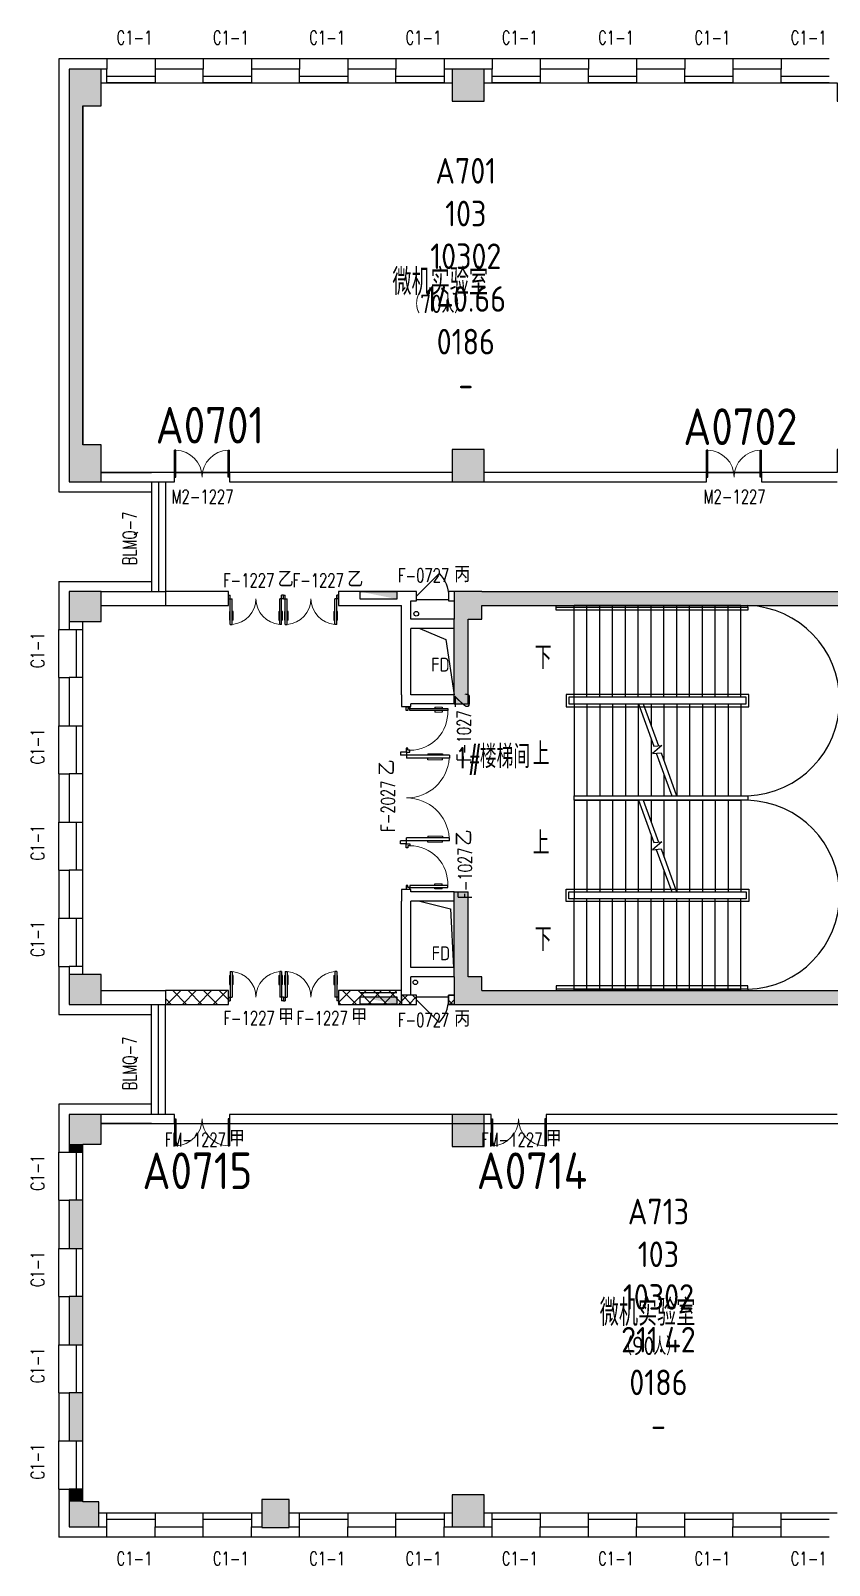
# Model space of a CAD drawing. Extents: x 992195 to 1067992, y 313528 to 416301.
# Drawn here: x 992220 to 1009631, y 382828 to 416301 of the extents above; entities that cross this region are included whole.
import ezdxf
from ezdxf.enums import TextEntityAlignment as Align

# ---------------------------------------------------------------- set-up
doc = ezdxf.new("R2010")
doc.units = 0
doc.header["$LTSCALE"] = 1000
doc.header["$MEASUREMENT"] = 0
for name, color, linetype in [('body', 30, 'Continuous'), ('name', 1, 'Continuous'), ('RM$', 5, 'Continuous'), ('RM$TXT', 5, 'Continuous'), ('消防', 222, 'Continuous')]:
    doc.layers.add(name, color=color, linetype=linetype)
doc.layers.get('0').freeze()
doc.styles.add('-宋体', font='GBENOR.shx', dxfattribs={"bigfont": 'GBCBIG.shx'})
doc.styles.add('_TCH_DIM', font='SIMPLEX', dxfattribs={"bigfont": 'GBCBIG'})
doc.styles.add('_TCH_WINDOW', font='txt.shx', dxfattribs={"height": 3.5, "bigfont": 'hztxt.shx'})
doc.styles.get("Standard").update_dxf_attribs({"font": 'gbenor.shx', "bigfont": 'gbcbig.shx'})

# ---------------------------------------------------------------- blocks, each defined once
blk = doc.blocks.new('cde')
at = {"layer": '消防'}
blk.add_hatch(color=256, dxfattribs=at).paths.add_polyline_path([(-873427, -271674), (-874227, -271674), (-873427, -271834)])
blk.add_lwpolyline([(-874227, -271674), (-873427, -271674), (-873427, -271834), (-874227, -271834)], close=True, dxfattribs=at)
blk = doc.blocks.new('$WINLIB2D$00000004')
for p, q in [((-0.5, 0.5), (0.5, 0.5)), ((-0.5, 0.241), (0.5, 0.241)), ((-0.5, -0.5), (0.5, -0.5))]:
    blk.add_line(p, q)
blk = doc.blocks.new('$DorLib2D$00000002')
for p, q in [((-0.5, 0), (-0.5, 0.4875)), ((-0.475, 0.4875), (-0.5, 0.4875)), ((-0.475, 0), (-0.475, 0.4875)), ((0.475, 0), (0.475, 0.4875)), ((0.475, 0.4875), (0.5, 0.4875)), ((0.5, 0), (0.5, 0.4875)), ((-0.5, 0), (-0.475, 0)), ((0.5, 0), (0.475, 0))]:
    blk.add_line(p, q)
at = {"lineweight": 13}
for centre, start, end in [((-0.4875, 0), 0, 88.53072), ((0.4875, 0), 91.46928, 180)]:
    blk.add_arc(centre, 0.4875, start, end, dxfattribs=at)
blk = doc.blocks.new('$DorLib2D$00000011')
at = {"lineweight": 13}
for p, q in [((-0.483, 0.396), (-0.483, 0.235)), ((-0.417, 0.396), (-0.417, 0.235)), ((0.417, 0.396), (0.417, 0.235)), ((0.483, 0.396), (0.483, 0.235))]:
    blk.add_line(p, q, dxfattribs=at)
for p, q in [((-0.483, 0.396), (-0.467, 0.396)), ((-0.467, 0.471), (-0.467, -0.062)), ((-0.467, 0.471), (-0.433, 0.471)), ((-0.433, 0.471), (-0.433, 0.004)), ((-0.417, 0.396), (-0.433, 0.396)), ((0.417, 0.396), (0.433, 0.396)), ((0.433, 0.471), (0.433, 0.004)), ((0.467, 0.471), (0.433, 0.471)), ((0.467, 0.471), (0.467, -0.062)), ((0.483, 0.396), (0.467, 0.396)), ((-0.483, 0.235), (-0.467, 0.235)), ((-0.417, 0.235), (-0.433, 0.235)), ((0.417, 0.235), (0.433, 0.235)), ((0.483, 0.235), (0.467, 0.235)), ((-0.5, 0.004), (-0.433, 0.004)), ((-0.5, 0.004), (-0.5, -0.062)), ((0.5, 0.004), (0.433, 0.004)), ((0.5, 0.004), (0.5, -0.062)), ((-0.5, -0.062), (-0.467, -0.062)), ((0.5, -0.062), (0.467, -0.062))]:
    blk.add_line(p, q)
for centre, start, end in [((-0.467, 0.004), 0, 85.904), ((0.467, 0.004), 94.096, 180)]:
    blk.add_arc(centre, 0.467, start, end, dxfattribs=at)
blk = doc.blocks.new('$DorLib2D$00000009')
at = {"lineweight": 13}
for p, q in [((0.378, 0.782), (0.378, 0.624)), ((0.489, 0.782), (0.489, 0.624))]:
    blk.add_line(p, q, dxfattribs=at)
for p, q in [((0.413, 0.782), (0.378, 0.782)), ((0.413, 0.905), (0.413, 0.081)), ((0.454, 0.905), (0.413, 0.905)), ((0.454, 0.081), (0.454, 0.905)), ((0.489, 0.782), (0.454, 0.782)), ((0.413, 0.624), (0.378, 0.624)), ((0.489, 0.624), (0.454, 0.624)), ((-0.494, 0.081), (-0.453, 0.081)), ((-0.494, -0.002), (-0.494, 0.081)), ((-0.453, 0.081), (-0.453, 0.039)), ((-0.453, 0.039), (-0.412, 0.039)), ((-0.412, 0.039), (-0.412, -0.002)), ((0.413, 0.081), (0.454, 0.081)), ((0.454, 0.039), (0.413, 0.039)), ((0.413, 0.039), (0.413, -0.002)), ((0.495, 0.081), (0.454, 0.081)), ((0.454, 0.081), (0.454, 0.039)), ((0.495, -0.002), (0.495, 0.081)), ((-0.494, -0.002), (-0.494, -0.002)), ((-0.412, -0.002), (-0.494, -0.002)), ((0.413, -0.002), (0.495, -0.002)), ((0.495, -0.002), (0.495, -0.002))]:
    blk.add_line(p, q)
blk.add_arc((0.372, 0.082), 0.825, 87.134, 180.0717, dxfattribs=at)
blk = doc.blocks.new('$DorLib2D$00000114')
at = {"color": 0}
blk.add_line((0.5, 0), (-0.207, 0.707), dxfattribs=at)
blk.add_arc((0.5, 0), 1, 135, 180, dxfattribs=at)

msp = doc.modelspace()

# ---------------------------------------------------------------- hatches: boundary and pattern name
at = {"layer": 'body'}
for points in [[(993056, 414665), (993756, 414665), (993756, 415465), (993056, 415465)], [(1001406, 414765), (1002106, 414765), (1002106, 415465), (1001406, 415465)], [(993056, 407265), (993356, 407265), (993356, 414665), (993056, 414665)], [(993056, 406464), (993756, 406464), (993756, 407265), (993056, 407265)], [(1001406, 406464), (1002106, 406464), (1002106, 407164), (1001406, 407164)], [(993056, 403415), (993756, 403415), (993756, 404065), (993056, 404065)], [(1001456, 403465), (1002056, 403465), (1002056, 404065), (1001456, 404065)], [(1002056, 404065), (1002056, 403765), (1009856, 403765), (1009856, 404065)], [(1001756, 403465), (1001456, 403465), (1001456, 401615), (1001756, 401615)], [(1001456, 395665), (1001756, 395665), (1001756, 397515), (1001456, 397515)], [(993056, 395064), (993756, 395064), (993756, 395715), (993056, 395715)], [(1001456, 395064), (1002056, 395064), (1002056, 395665), (1001456, 395665)], [(1002056, 395365), (1002056, 395064), (1009856, 395064), (1009856, 395365)], [(993056, 392015), (993756, 392015), (993756, 392664), (993056, 392664)], [(1001406, 391964), (1002106, 391964), (1002106, 392664), (1001406, 392664)], [(993356, 392015), (993056, 392015), (993056, 391840), (993356, 391840)], [(993056, 390790), (993056, 389740), (993356, 389740), (993356, 390790)], [(993056, 388690), (993056, 387640), (993356, 387640), (993356, 388690)], [(993056, 386590), (993056, 385540), (993356, 385540), (993356, 386590)], [(993056, 384214), (993356, 384214), (993356, 384490), (993056, 384490)], [(997256, 383654), (997856, 383654), (997856, 384264), (997256, 384264)], [(1001406, 383665), (1002106, 383665), (1002106, 384364), (1001406, 384364)], [(993056, 383665), (993706, 383665), (993706, 384214), (993056, 384214)]]:
    msp.add_hatch(color=256, dxfattribs=at).paths.add_polyline_path(points)
h = msp.add_hatch(dxfattribs=at)
h.set_pattern_fill('ANSI37', color=256, scale=150, style=0)
h.set_pattern_definition([(45, (-5783.26, -51265.35), (-168.3798, 168.3798), []), (135, (-5783.26, -51265.35), (-168.3798, -168.3798), [])])
h.paths.add_polyline_path([(996531, 395365), (995156, 395365), (995156, 395064), (996531, 395064)])
h.paths.add_polyline_path([(1000306, 395365), (998931, 395365), (998931, 395064), (1000306, 395064)])

# ---------------------------------------------------------------- linework, layer by layer
for p, q in [((993881, 415690), (992831, 415690)), ((992831, 415690), (992831, 406240)), ((993756, 415465), (993056, 415465)), ((993056, 415465), (993056, 414665)), ((993881, 415465), (993756, 415465)), ((993756, 414665), (993756, 415465)), ((993881, 415690), (993881, 415465)), ((993881, 415165), (993881, 415465)), ((995981, 415690), (994931, 415690)), ((994931, 415690), (994931, 415465)), ((995981, 415465), (994931, 415465)), ((994931, 415465), (994931, 415165)), ((995981, 415690), (995981, 415465)), ((995981, 415165), (995981, 415465)), ((998081, 415690), (997031, 415690)), ((997031, 415690), (997031, 415465)), ((998081, 415465), (997031, 415465)), ((997031, 415465), (997031, 415165)), ((998081, 415690), (998081, 415465)), ((998081, 415165), (998081, 415465)), ((1000181, 415690), (999131, 415690)), ((999131, 415690), (999131, 415465)), ((1000181, 415465), (999131, 415465)), ((999131, 415465), (999131, 415165)), ((1000181, 415690), (1000181, 415465)), ((1000181, 415165), (1000181, 415465)), ((1001756, 415690), (1001231, 415690)), ((1001231, 415690), (1001231, 415465)), ((1001406, 415465), (1001231, 415465)), ((1001231, 415465), (1001231, 415165)), ((1002106, 415465), (1001406, 415465)), ((1001406, 415465), (1001406, 414765)), ((1002281, 415690), (1001756, 415690)), ((1002281, 415465), (1002106, 415465)), ((1002106, 414765), (1002106, 415465)), ((1002281, 415690), (1002281, 415465)), ((1002281, 415165), (1002281, 415465)), ((1004381, 415690), (1003331, 415690)), ((1003331, 415690), (1003331, 415465)), ((1004381, 415465), (1003331, 415465)), ((1003331, 415465), (1003331, 415165)), ((1004381, 415690), (1004381, 415465)), ((1004381, 415165), (1004381, 415465)), ((1006481, 415690), (1005431, 415690)), ((1005431, 415690), (1005431, 415465)), ((1006481, 415465), (1005431, 415465)), ((1005431, 415465), (1005431, 415165)), ((1006481, 415690), (1006481, 415465)), ((1006481, 415165), (1006481, 415465)), ((1008581, 415690), (1007531, 415690)), ((1007531, 415690), (1007531, 415465)), ((1008581, 415465), (1007531, 415465)), ((1007531, 415465), (1007531, 415165)), ((1008581, 415690), (1008581, 415465)), ((1008581, 415165), (1008581, 415465)), ((993756, 415165), (993881, 415165)), ((994931, 415165), (995981, 415165)), ((997031, 415165), (998081, 415165)), ((999131, 415165), (1000181, 415165)), ((1001231, 415165), (1001406, 415165)), ((1002106, 415165), (1002281, 415165)), ((1003331, 415165), (1004381, 415165)), ((1005431, 415165), (1006481, 415165)), ((1007531, 415165), (1008581, 415165)), ((1001406, 414765), (1002106, 414765)), ((993056, 414665), (993056, 407265)), ((993356, 414665), (993356, 407265)), ((993356, 414665), (993756, 414665)), ((993056, 407265), (993056, 406464)), ((993756, 407265), (993356, 407265)), ((993756, 406464), (993756, 407265)), ((1002106, 407164), (1001406, 407164)), ((1001406, 407164), (1001406, 406464)), ((1002106, 406464), (1002106, 407164)), ((993056, 406464), (993756, 406464)), ((993756, 406664), (994856, 406664)), ((993756, 406464), (994856, 406464)), ((995356, 406664), (994856, 406664)), ((994856, 406464), (994856, 404065)), ((994856, 406464), (995356, 406464)), ((995006, 406464), (995006, 404065)), ((995156, 406464), (995156, 404065)), ((995356, 406464), (995356, 406664)), ((1001406, 406664), (996556, 406664)), ((996556, 406664), (996556, 406464)), ((996556, 406464), (1001406, 406464)), ((1001406, 406464), (1002106, 406464)), ((1006956, 406664), (1002106, 406664)), ((1002106, 406464), (1006956, 406464)), ((1006956, 406464), (1006956, 406664)), ((1009806, 406664), (1008156, 406664)), ((1008156, 406664), (1008156, 406464)), ((1008156, 406464), (1009806, 406464)), ((992831, 406240), (994856, 406240)), ((992831, 404290), (992831, 403240)), ((992831, 404290), (994856, 404290)), ((993756, 404065), (993056, 404065)), ((993056, 404065), (993056, 403415)), ((993756, 404065), (995156, 404065)), ((993756, 403415), (993756, 404065)), ((995156, 404065), (995156, 403765)), ((996531, 404065), (995156, 404065)), ((995156, 404065), (995156, 403765)), ((996531, 403765), (996531, 404065)), ((1000406, 404065), (998931, 404065)), ((998931, 404065), (998931, 403765)), ((1000631, 404065), (1000406, 404065)), ((1000631, 403865), (1000631, 404065)), ((1001456, 404065), (1001331, 404065)), ((1001331, 404065), (1001331, 403865)), ((1002056, 404065), (1001456, 404065)), ((1001456, 404065), (1001456, 403465)), ((1002056, 404065), (1009856, 404065)), ((993756, 403765), (995156, 403765)), ((995156, 403765), (996531, 403765)), ((998931, 403765), (1000306, 403765)), ((1000306, 403465), (1000306, 403765)), ((1000506, 403865), (1000631, 403865)), ((1000506, 403465), (1000506, 403865)), ((1000631, 403894), (1001331, 403894)), ((1001331, 403865), (1001456, 403865)), ((1002056, 403765), (1009856, 403765)), ((1002056, 403465), (1002056, 403765)), ((1003856, 403765), (1009856, 403765)), ((1003856, 403765), (1009856, 403765)), ((1007706, 403765), (1004066, 403765)), ((1004066, 401765), (1004066, 403765)), ((1004346, 401765), (1004346, 403765)), ((1004626, 401765), (1004626, 403765)), ((1004906, 401765), (1004906, 403765)), ((1005186, 401765), (1005186, 403765)), ((1005466, 401765), (1005466, 403765)), ((1005746, 401765), (1005746, 403765)), ((1006026, 401765), (1006026, 403765)), ((1006306, 401765), (1006306, 403765)), ((1006586, 401765), (1006586, 403765)), ((1006866, 401765), (1006866, 403765)), ((1007146, 401765), (1007146, 403765)), ((1007426, 401765), (1007426, 403765)), ((1007706, 401765), (1007706, 403765)), ((993056, 403415), (993056, 403240)), ((993056, 403415), (993756, 403415)), ((993356, 403240), (993356, 403415)), ((1000306, 401815), (1000306, 403465)), ((1001456, 403465), (1000506, 403465)), ((1001456, 401615), (1001456, 403465)), ((1001756, 401615), (1001756, 403465)), ((1001756, 403465), (1002056, 403465)), ((992831, 403240), (993056, 403240)), ((993056, 403240), (993356, 403240)), ((1001456, 403265), (1000506, 403265)), ((1000506, 401815), (1000506, 403265)), ((992831, 402190), (992831, 401140)), ((992831, 402190), (993056, 402190)), ((993056, 402190), (993056, 401140)), ((993356, 402190), (993056, 402190)), ((993356, 401140), (993356, 402190)), ((1000306, 401815), (1000306, 401560)), ((1001456, 401815), (1000506, 401815)), ((1003896, 401825), (1003896, 401555)), ((1007876, 401825), (1003896, 401825)), ((1003956, 401765), (1003956, 401615)), ((1007816, 401765), (1003956, 401765)), ((1004066, 401615), (1004066, 401765)), ((1007706, 401765), (1004066, 401765)), ((1007816, 401615), (1007816, 401765)), ((1007876, 401555), (1007876, 401825)), ((1000306, 401560), (1000506, 401560)), ((1001456, 401615), (1000506, 401615)), ((1000506, 401560), (1000506, 401615)), ((1001456, 401615), (1001756, 401615)), ((1003896, 401555), (1007876, 401555)), ((1003956, 401615), (1007816, 401615)), ((1004066, 401615), (1005469, 401615)), ((1004066, 401615), (1004066, 399615)), ((1004346, 401615), (1004346, 399615)), ((1004626, 401615), (1004626, 399615)), ((1004906, 401615), (1004906, 399615)), ((1005186, 401615), (1005186, 399615)), ((1005466, 401615), (1005466, 399615)), ((1005469, 401615), (1005804, 400694)), ((1005575, 401615), (1007706, 401615)), ((1005575, 401615), (1005907, 400703)), ((1005746, 401615), (1005746, 401145)), ((1006026, 401615), (1006026, 400376)), ((1006306, 401615), (1006306, 399615)), ((1006586, 401615), (1006586, 399615)), ((1006866, 401615), (1006866, 399615)), ((1007146, 401615), (1007146, 399615)), ((1007426, 401615), (1007426, 399615)), ((1007706, 401615), (1007706, 399615)), ((992831, 401140), (993056, 401140)), ((993056, 401140), (993356, 401140)), ((1005746, 400853), (1005746, 399615)), ((1005982, 400710), (1005776, 400537)), ((1005804, 400694), (1005982, 400710)), ((1005776, 400537), (1005962, 400553)), ((1005858, 400544), (1006197, 399615)), ((1005962, 400553), (1006303, 399615)), ((992831, 400090), (992831, 399040)), ((992831, 400090), (993056, 400090)), ((993056, 400090), (993056, 399040)), ((993356, 400090), (993056, 400090)), ((993356, 399040), (993356, 400090)), ((1006026, 400084), (1006026, 399615)), ((1004066, 399615), (1006197, 399615)), ((1004066, 399515), (1005469, 399515)), ((1004066, 399515), (1004066, 397515)), ((1004346, 399515), (1004346, 397515)), ((1004626, 399515), (1004626, 397515)), ((1004906, 399515), (1004906, 397515)), ((1005186, 399515), (1005186, 397515)), ((1005466, 399515), (1005466, 397515)), ((1005469, 399515), (1005804, 398594)), ((1005575, 399515), (1007706, 399515)), ((1005575, 399515), (1005907, 398603)), ((1005746, 399515), (1005746, 399045)), ((1006026, 399515), (1006026, 398276)), ((1006303, 399615), (1007706, 399615)), ((1006306, 399515), (1006306, 397515)), ((1006586, 399515), (1006586, 397515)), ((1006866, 399515), (1006866, 397515)), ((1007146, 399515), (1007146, 397515)), ((1007426, 399515), (1007426, 397515)), ((1007706, 399515), (1007706, 397515)), ((992831, 399040), (993056, 399040)), ((993056, 399040), (993356, 399040)), ((1005746, 398753), (1005746, 397515)), ((1005982, 398610), (1005776, 398437)), ((1005776, 398437), (1005962, 398453)), ((1005804, 398594), (1005982, 398610)), ((1005858, 398444), (1006197, 397515)), ((1005962, 398453), (1006303, 397515)), ((992831, 397990), (992831, 396940)), ((992831, 397990), (993056, 397990)), ((993056, 397990), (993056, 396940)), ((993356, 397990), (993056, 397990)), ((993356, 396940), (993356, 397990)), ((1006026, 397984), (1006026, 397515)), ((1000506, 397569), (1000306, 397569)), ((1000306, 397569), (1000306, 397315)), ((1000506, 397515), (1000506, 397569)), ((1001456, 397515), (1000506, 397515)), ((1001456, 395665), (1001456, 397515)), ((1001456, 397515), (1001756, 397515)), ((1001756, 395665), (1001756, 397515)), ((1003896, 397305), (1003896, 397575)), ((1003896, 397575), (1007876, 397575)), ((1003956, 397365), (1003956, 397515)), ((1003956, 397515), (1007816, 397515)), ((1007816, 397365), (1003956, 397365)), ((1004066, 397515), (1004066, 397365)), ((1004066, 397515), (1006197, 397515)), ((1007706, 397365), (1004066, 397365)), ((1004066, 395365), (1004066, 397365)), ((1004346, 395365), (1004346, 397365)), ((1004626, 395365), (1004626, 397365)), ((1004906, 395365), (1004906, 397365)), ((1005186, 395365), (1005186, 397365)), ((1005466, 395365), (1005466, 397365)), ((1005746, 395365), (1005746, 397365)), ((1006026, 395365), (1006026, 397365)), ((1006303, 397515), (1007706, 397515)), ((1006306, 395365), (1006306, 397365)), ((1006586, 395365), (1006586, 397365)), ((1006866, 395365), (1006866, 397365)), ((1007146, 395365), (1007146, 397365)), ((1007426, 395365), (1007426, 397365)), ((1007706, 395365), (1007706, 397365)), ((1007816, 397515), (1007816, 397365)), ((1007876, 397575), (1007876, 397305)), ((1000306, 395665), (1000306, 397315)), ((1001456, 397315), (1000506, 397315)), ((1000506, 395865), (1000506, 397315)), ((1007876, 397305), (1003896, 397305)), ((992831, 396940), (993056, 396940)), ((993056, 396940), (993356, 396940)), ((992831, 395890), (992831, 394840)), ((992831, 395890), (993056, 395890)), ((993356, 395890), (993056, 395890)), ((993056, 395890), (993056, 395715)), ((993756, 395715), (993056, 395715)), ((993056, 395715), (993056, 395064)), ((993356, 395715), (993356, 395890)), ((993756, 395064), (993756, 395715)), ((1000306, 395064), (1000306, 395665)), ((1001456, 395865), (1000506, 395865)), ((1000506, 395265), (1000506, 395665)), ((1001456, 395665), (1000506, 395665)), ((1001456, 395665), (1001456, 395064)), ((1002056, 395665), (1001756, 395665)), ((1002056, 395365), (1002056, 395665)), ((993756, 395365), (995156, 395365)), ((995156, 395365), (995156, 395064)), ((996531, 395365), (995156, 395365)), ((995156, 395365), (995156, 395064)), ((996531, 395064), (996531, 395365)), ((1000306, 395365), (998931, 395365)), ((998931, 395365), (998931, 395064)), ((1000306, 395064), (1000306, 395365)), ((1002056, 395365), (1009856, 395365)), ((1003856, 395365), (1009856, 395365)), ((1003856, 395365), (1009856, 395365)), ((1007706, 395365), (1004066, 395365)), ((993056, 395064), (993756, 395064)), ((993756, 395064), (995156, 395064)), ((994856, 392664), (994856, 395064)), ((995006, 392664), (995006, 395064)), ((995156, 392664), (995156, 395064)), ((995156, 395064), (996531, 395064)), ((998931, 395064), (1000306, 395064)), ((1000306, 395132), (1000438, 395265)), ((1000306, 395064), (1000631, 395064)), ((1000523, 395064), (1000323, 395265)), ((1000463, 395064), (1000631, 395233)), ((1000631, 395265), (1000506, 395265)), ((1000631, 395180), (1000547, 395265)), ((1000631, 395064), (1000631, 395265)), ((1000631, 395226), (1001331, 395226)), ((1001331, 395259), (1001336, 395265)), ((1001456, 395265), (1001331, 395265)), ((1001331, 395265), (1001331, 395064)), ((1001421, 395064), (1001331, 395154)), ((1001331, 395064), (1001456, 395064)), ((1001361, 395064), (1001456, 395160)), ((1001456, 395253), (1001445, 395265)), ((1001456, 395064), (1002056, 395064)), ((1002056, 395064), (1009856, 395064)), ((992831, 394840), (994856, 394840)), ((992831, 392890), (992831, 391840)), ((994856, 392890), (992831, 392890)), ((993756, 392664), (993056, 392664)), ((993056, 392664), (993056, 392015)), ((994856, 392664), (993756, 392664)), ((993756, 392015), (993756, 392664)), ((995356, 392664), (994856, 392664)), ((995356, 392465), (995356, 392664)), ((1001406, 392664), (996556, 392664)), ((996556, 392664), (996556, 392465)), ((1002106, 392664), (1001406, 392664)), ((1001406, 392664), (1001406, 391964)), ((1002257, 392664), (1002106, 392664)), ((1002106, 391964), (1002106, 392664)), ((1002257, 392465), (1002257, 392664)), ((1009806, 392664), (1003457, 392664)), ((1003457, 392664), (1003457, 392465)), ((994856, 392465), (993756, 392465)), ((994856, 392465), (995356, 392465)), ((996556, 392465), (1001406, 392465)), ((1002106, 392465), (1002257, 392465)), ((1003457, 392465), (1009806, 392465)), ((993056, 392015), (993056, 391840)), ((993356, 391840), (993356, 392015)), ((993356, 392015), (993756, 392015)), ((1001406, 391964), (1002106, 391964)), ((992831, 391840), (993056, 391840)), ((993056, 391840), (993356, 391840)), ((992831, 390790), (992831, 389740)), ((992831, 390790), (993056, 390790)), ((993056, 390790), (993056, 389740)), ((993356, 390790), (993056, 390790)), ((993356, 389740), (993356, 390790)), ((992831, 389740), (993056, 389740)), ((993056, 389740), (993356, 389740)), ((992831, 388690), (992831, 387640)), ((992831, 388690), (993056, 388690)), ((993056, 388690), (993056, 387640)), ((993356, 388690), (993056, 388690)), ((993356, 387640), (993356, 388690)), ((992831, 387640), (993056, 387640)), ((993056, 387640), (993356, 387640)), ((992831, 386590), (992831, 385540)), ((992831, 386590), (993056, 386590)), ((993056, 386590), (993056, 385540)), ((993356, 386590), (993056, 386590)), ((993356, 385540), (993356, 386590)), ((992831, 385540), (993056, 385540)), ((993056, 385540), (993356, 385540)), ((992831, 384490), (992831, 383440)), ((992831, 384490), (993056, 384490)), ((993356, 384490), (993056, 384490)), ((993056, 384490), (993056, 384214)), ((993356, 384214), (993356, 384490)), ((997856, 384264), (997256, 384264)), ((997256, 384264), (997256, 383654)), ((997856, 383654), (997856, 384264)), ((1002106, 384364), (1001406, 384364)), ((1001406, 384364), (1001406, 383665)), ((1002106, 383665), (1002106, 384364)), ((993056, 384214), (993056, 383665)), ((993706, 384214), (993356, 384214)), ((993706, 383665), (993706, 384214)), ((993881, 383965), (993706, 383965)), ((993881, 383665), (993881, 383965)), ((995981, 383965), (994931, 383965)), ((994931, 383965), (994931, 383665)), ((995981, 383665), (995981, 383965)), ((997256, 383965), (997031, 383965)), ((997031, 383965), (997031, 383665)), ((998081, 383965), (997856, 383965)), ((998081, 383665), (998081, 383965)), ((1000181, 383965), (999131, 383965)), ((999131, 383965), (999131, 383665)), ((1000181, 383665), (1000181, 383965)), ((1001406, 383965), (1001231, 383965)), ((1001231, 383965), (1001231, 383665)), ((1002281, 383965), (1002106, 383965)), ((1002281, 383665), (1002281, 383965)), ((1004381, 383965), (1003331, 383965)), ((1003331, 383965), (1003331, 383665)), ((1004381, 383665), (1004381, 383965)), ((1006481, 383965), (1005431, 383965)), ((1005431, 383965), (1005431, 383665)), ((1006481, 383665), (1006481, 383965)), ((1008581, 383965), (1007531, 383965)), ((1007531, 383965), (1007531, 383665)), ((1008581, 383665), (1008581, 383965)), ((993056, 383665), (993706, 383665)), ((993706, 383665), (993881, 383665)), ((993881, 383440), (993881, 383665)), ((994931, 383665), (995981, 383665)), ((994931, 383440), (994931, 383665)), ((995981, 383440), (995981, 383665)), ((997031, 383665), (997256, 383665)), ((997031, 383440), (997031, 383665)), ((997256, 383654), (997856, 383654)), ((997856, 383665), (998081, 383665)), ((998081, 383440), (998081, 383665)), ((999131, 383665), (1000181, 383665)), ((999131, 383440), (999131, 383665)), ((1000181, 383440), (1000181, 383665)), ((1001231, 383665), (1001406, 383665)), ((1001231, 383440), (1001231, 383665)), ((1001406, 383665), (1002106, 383665)), ((1002106, 383665), (1002281, 383665)), ((1002281, 383440), (1002281, 383665)), ((1003331, 383665), (1004381, 383665)), ((1003331, 383440), (1003331, 383665)), ((1004381, 383440), (1004381, 383665)), ((1005431, 383665), (1006481, 383665)), ((1005431, 383440), (1005431, 383665)), ((1006481, 383440), (1006481, 383665)), ((1007531, 383665), (1008581, 383665)), ((1007531, 383440), (1007531, 383665)), ((1008581, 383440), (1008581, 383665)), ((993881, 383440), (992831, 383440)), ((995981, 383440), (994931, 383440)), ((997556, 383440), (997031, 383440)), ((998081, 383440), (997556, 383440)), ((1000181, 383440), (999131, 383440)), ((1001656, 383440), (1001231, 383440)), ((1002281, 383440), (1001656, 383440)), ((1004381, 383440), (1003331, 383440)), ((1006481, 383440), (1005431, 383440)), ((1008581, 383440), (1007531, 383440))]:
    msp.add_line(p, q, dxfattribs=at)
for points in [[(1003676, 403725), (1003676, 403765)], [(1007854, 403725), (1007854, 403765)], [(1000706, 403265), (1001268, 403023), (1001456, 401815)], [(1000706, 397315), (1001376, 397147), (1001439, 395865)], [(1003676, 395405), (1003676, 395365)], [(1007854, 395405), (1007854, 395365)]]:
    msp.add_lwpolyline(points, dxfattribs=at)
for points in [[(1003786, 403665), (1003676, 403665), (1003676, 403725), (1007854, 403725), (1007854, 403665)], [(1004066, 399615), (1007856, 399615), (1007856, 399515), (1004066, 399515)], [(996531, 395365), (995156, 395365), (995156, 395064), (996531, 395064)], [(1000306, 395365), (998931, 395365), (998931, 395064), (1000306, 395064)], [(1003786, 395465), (1003676, 395465), (1003676, 395405), (1007854, 395405), (1007854, 395465)], [(1000631, 395265), (1000306, 395265), (1000306, 395064), (1000631, 395064)], [(1001331, 395265), (1001456, 395265), (1001456, 395064), (1001331, 395064)]]:
    msp.add_lwpolyline(points, close=True, dxfattribs=at)
for centre, radius, start, end in [((1007781, 401689), 2076, 272.0877, 87.9123), ((1007794, 397453), 2062, 271.724, 88.276)]:
    msp.add_arc(centre, radius, start, end, dxfattribs=at)
at = {"layer": 'RM$'}
msp.add_lwpolyline([(993356, 414665), (993756, 414665), (993756, 415165), (1001406, 415165), (1001406, 414765), (1002106, 414765), (1002106, 415165), (1009806, 415165), (1009806, 414765), (1010056, 414765), (1010056, 407164), (1009806, 407164), (1009806, 406664), (1002106, 406664), (1002106, 407164), (1001406, 407164), (1001406, 406664), (993756, 406664), (993756, 407265), (993356, 407265)], close=True, dxfattribs=at)
msp.add_lwpolyline([(1009806, 383965), (1002106, 383965), (1002106, 384364), (1001406, 384364), (1001406, 383965), (997856, 383965), (997856, 384264), (997256, 384264), (997256, 383965), (993706, 383965), (993706, 384214), (993356, 384214), (993356, 392015), (993756, 392015), (993756, 392465), (1001406, 392465), (1001406, 391964), (1002106, 391964), (1002106, 392465), (1009806, 392465)], dxfattribs=at)
at = {"layer": '消防'}
for p, q in [((995356, 406664), (996556, 406664)), ((1006956, 406664), (1008156, 406664)), ((999406, 395325), (1000206, 395325)), ((995356, 392465), (1046149, 392465))]:
    msp.add_line(p, q, dxfattribs=at)
at = {"layer": '消防', "linetype": 'Continuous'}
for centre in [(1000626, 403584), (1000606, 395544)]:
    msp.add_circle(centre, 50, dxfattribs=at)

# ---------------------------------------------------------------- block references
at = {"layer": 'body'}
ref = msp.add_blockref('$WINLIB2D$00000004', (994406, 415427), dxfattribs=dict(at, xscale=1050, yscale=525, zscale=1050, rotation=180))
ref.add_attrib('A', 'C1-1', (994091, 416003), dxfattribs={"height": 297.5, "style": '_TCH_WINDOW', "width": 0.705882})
ref = msp.add_blockref('$WINLIB2D$00000004', (996506, 415427), dxfattribs=dict(at, xscale=1050, yscale=525, zscale=1050, rotation=180))
ref.add_attrib('A', 'C1-1', (996191, 416003), dxfattribs={"height": 297.5, "style": '_TCH_WINDOW', "width": 0.705882})
ref = msp.add_blockref('$WINLIB2D$00000004', (998606, 415427), dxfattribs=dict(at, xscale=1050, yscale=525, zscale=1050, rotation=180))
ref.add_attrib('A', 'C1-1', (998291, 416003), dxfattribs={"height": 297.5, "style": '_TCH_WINDOW', "width": 0.705882})
ref = msp.add_blockref('$WINLIB2D$00000004', (1000706, 415427), dxfattribs=dict(at, xscale=1050, yscale=525, zscale=1050, rotation=180))
ref.add_attrib('A', 'C1-1', (1000391, 416003), dxfattribs={"height": 297.5, "style": '_TCH_WINDOW', "width": 0.705882})
ref = msp.add_blockref('$WINLIB2D$00000004', (1002806, 415427), dxfattribs=dict(at, xscale=1050, yscale=525, zscale=1050, rotation=180))
ref.add_attrib('A', 'C1-1', (1002491, 416003), dxfattribs={"height": 297.5, "style": '_TCH_WINDOW', "width": 0.705882})
ref = msp.add_blockref('$WINLIB2D$00000004', (1004906, 415427), dxfattribs=dict(at, xscale=1050, yscale=525, zscale=1050, rotation=180))
ref.add_attrib('A', 'C1-1', (1004591, 416003), dxfattribs={"height": 297.5, "style": '_TCH_WINDOW', "width": 0.705882})
ref = msp.add_blockref('$WINLIB2D$00000004', (1007006, 415427), dxfattribs=dict(at, xscale=1050, yscale=525, zscale=1050, rotation=180))
ref.add_attrib('A', 'C1-1', (1006691, 416003), dxfattribs={"height": 297.5, "style": '_TCH_WINDOW', "width": 0.705882})
ref = msp.add_blockref('$WINLIB2D$00000004', (1009106, 415427), dxfattribs=dict(at, xscale=1050, yscale=525, zscale=1050, rotation=180))
ref.add_attrib('A', 'C1-1', (1008791, 416003), dxfattribs={"height": 297.5, "style": '_TCH_WINDOW', "width": 0.705882})
ref = msp.add_blockref('$DorLib2D$00000002', (995956, 406564), dxfattribs=dict(at, xscale=1200, yscale=-1200, zscale=-1200, rotation=180))
ref.add_attrib('A', 'M2-1227', (995291, 405991), dxfattribs={"height": 297.5, "style": '_TCH_WINDOW', "width": 0.705882})
ref = msp.add_blockref('$DorLib2D$00000002', (1007556, 406564), dxfattribs=dict(at, xscale=-1200, yscale=-1200, zscale=1200, rotation=180))
ref.add_attrib('A', 'M2-1227', (1006891, 405991), dxfattribs={"height": 297.5, "style": '_TCH_WINDOW', "width": 0.705882})
for name, p, xscale, yscale, zscale, rotation in [('$DorLib2D$00000114', (1000981, 403965), 700, -700, 700, 179.9999999976799), ('$DorLib2D$00000011', (997131, 403915), 1200, 1200, 1200, 179.9999999943399), ('$DorLib2D$00000011', (998331, 403915), 1200, 1200, 1200, 179.9999999943399), ('$DorLib2D$00000009', (1000406, 401060), 1000, -1000, 1000, 89.99999999999703), ('$DorLib2D$00000011', (1000406, 399565), 2000, -2000, 2000, 89.99999999999703), ('$DorLib2D$00000009', (1000406, 398069), -1000, -1000, -1000, 89.99999999999703), ('$DorLib2D$00000011', (997131, 395215), 1200, -1200, 1200, 180.0000000049553), ('$DorLib2D$00000011', (998331, 395215), 1200, -1200, 1200, 180.0000000049553), ('$DorLib2D$00000114', (1000981, 395165), 700, 700, 700, 180.0000000000058)]:
    msp.add_blockref(name, p, dxfattribs=dict(at, xscale=xscale, yscale=yscale, zscale=zscale, rotation=rotation))
ref = msp.add_blockref('$WINLIB2D$00000004', (993094, 402715), dxfattribs=dict(at, xscale=-1050, yscale=525, zscale=-1050, rotation=270))
ref.add_attrib('A', 'C1-1', (992517, 402400), dxfattribs={"height": 297.5, "rotation": 90, "style": '_TCH_WINDOW', "width": 0.705882})
ref = msp.add_blockref('$WINLIB2D$00000004', (993094, 400615), dxfattribs=dict(at, xscale=-1050, yscale=525, zscale=-1050, rotation=270))
ref.add_attrib('A', 'C1-1', (992517, 400300), dxfattribs={"height": 297.5, "rotation": 90, "style": '_TCH_WINDOW', "width": 0.705882})
ref = msp.add_blockref('$WINLIB2D$00000004', (993094, 398515), dxfattribs=dict(at, xscale=-1050, yscale=525, zscale=-1050, rotation=270))
ref.add_attrib('A', 'C1-1', (992517, 398200), dxfattribs={"height": 297.5, "rotation": 90, "style": '_TCH_WINDOW', "width": 0.705882})
ref = msp.add_blockref('$WINLIB2D$00000004', (993094, 396415), dxfattribs=dict(at, xscale=-1050, yscale=525, zscale=-1050, rotation=270))
ref.add_attrib('A', 'C1-1', (992517, 396100), dxfattribs={"height": 297.5, "rotation": 90, "style": '_TCH_WINDOW', "width": 0.705882})
at = {"layer": 'body', "xscale": -1200, "yscale": -1200, "zscale": 1200}
for p in [(995956, 392565), (1002857, 392565)]:
    msp.add_blockref('$DorLib2D$00000002', p, dxfattribs=at)
at = {"layer": 'body'}
ref = msp.add_blockref('$WINLIB2D$00000004', (993094, 391315), dxfattribs=dict(at, xscale=-1050, yscale=525, zscale=-1050, rotation=270))
ref.add_attrib('A', 'C1-1', (992517, 391000), dxfattribs={"height": 297.5, "rotation": 90, "style": '_TCH_WINDOW', "width": 0.705882})
ref = msp.add_blockref('$WINLIB2D$00000004', (993094, 389215), dxfattribs=dict(at, xscale=-1050, yscale=525, zscale=-1050, rotation=270))
ref.add_attrib('A', 'C1-1', (992517, 388900), dxfattribs={"height": 297.5, "rotation": 90, "style": '_TCH_WINDOW', "width": 0.705882})
ref = msp.add_blockref('$WINLIB2D$00000004', (993094, 387115), dxfattribs=dict(at, xscale=-1050, yscale=525, zscale=-1050, rotation=270))
ref.add_attrib('A', 'C1-1', (992517, 386800), dxfattribs={"height": 297.5, "rotation": 90, "style": '_TCH_WINDOW', "width": 0.705882})
ref = msp.add_blockref('$WINLIB2D$00000004', (993094, 385015), dxfattribs=dict(at, xscale=-1050, yscale=525, zscale=-1050, rotation=270))
ref.add_attrib('A', 'C1-1', (992517, 384700), dxfattribs={"height": 297.5, "rotation": 90, "style": '_TCH_WINDOW', "width": 0.705882})
ref = msp.add_blockref('$WINLIB2D$00000004', (994406, 383702), dxfattribs=dict(at, xscale=1050, yscale=-525, zscale=1050, rotation=180))
ref.add_attrib('A', 'C1-1', (994091, 382828), dxfattribs={"height": 297.5, "style": '_TCH_WINDOW', "width": 0.705882})
ref = msp.add_blockref('$WINLIB2D$00000004', (996506, 383702), dxfattribs=dict(at, xscale=1050, yscale=-525, zscale=1050, rotation=180))
ref.add_attrib('A', 'C1-1', (996191, 382828), dxfattribs={"height": 297.5, "style": '_TCH_WINDOW', "width": 0.705882})
ref = msp.add_blockref('$WINLIB2D$00000004', (998606, 383702), dxfattribs=dict(at, xscale=1050, yscale=-525, zscale=1050, rotation=180))
ref.add_attrib('A', 'C1-1', (998291, 382828), dxfattribs={"height": 297.5, "style": '_TCH_WINDOW', "width": 0.705882})
ref = msp.add_blockref('$WINLIB2D$00000004', (1000706, 383702), dxfattribs=dict(at, xscale=1050, yscale=-525, zscale=1050, rotation=180))
ref.add_attrib('A', 'C1-1', (1000391, 382828), dxfattribs={"height": 297.5, "style": '_TCH_WINDOW', "width": 0.705882})
ref = msp.add_blockref('$WINLIB2D$00000004', (1002806, 383702), dxfattribs=dict(at, xscale=1050, yscale=-525, zscale=1050, rotation=180))
ref.add_attrib('A', 'C1-1', (1002491, 382828), dxfattribs={"height": 297.5, "style": '_TCH_WINDOW', "width": 0.705882})
ref = msp.add_blockref('$WINLIB2D$00000004', (1004906, 383702), dxfattribs=dict(at, xscale=1050, yscale=-525, zscale=1050, rotation=180))
ref.add_attrib('A', 'C1-1', (1004591, 382828), dxfattribs={"height": 297.5, "style": '_TCH_WINDOW', "width": 0.705882})
ref = msp.add_blockref('$WINLIB2D$00000004', (1007006, 383702), dxfattribs=dict(at, xscale=1050, yscale=-525, zscale=1050, rotation=180))
ref.add_attrib('A', 'C1-1', (1006691, 382828), dxfattribs={"height": 297.5, "style": '_TCH_WINDOW', "width": 0.705882})
ref = msp.add_blockref('$WINLIB2D$00000004', (1009106, 383702), dxfattribs=dict(at, xscale=1050, yscale=-525, zscale=1050, rotation=180))
ref.add_attrib('A', 'C1-1', (1008791, 382828), dxfattribs={"height": 297.5, "style": '_TCH_WINDOW', "width": 0.705882})
at = {"layer": '消防'}
for p in [(1873633, 675739), (1873633, 666899)]:
    msp.add_blockref('cde', p, dxfattribs=at)

# ---------------------------------------------------------------- texts
at = {"layer": 'body', "style": '_TCH_WINDOW', "width": 0.705882}
for s, rotation, p in [('BLMQ-7', 90, (994529, 404644)), ('F-1227', 360, (996414, 404165)), ('F-1227', 360, (997931, 404165)), ('F-0727', 360, (1000228, 404270)), ('F-1027', 90, (1001813, 400360)), ('F-2027', 90, (1000156, 398829)), ('F-1027', 90, (1001840, 397369)), ('F-1227', 0, (996423, 394615)), ('F-1227', 0, (998016, 394615)), ('BLMQ-7', 90, (994529, 393190))]:
    msp.add_text(s, height=297.5, rotation=rotation, dxfattribs=at).set_placement(p)
at = {"layer": 'body', "style": '_TCH_WINDOW'}
for s, rotation, p in [('乙', 360, (997604, 404165)), ('乙', 360, (999121, 404165)), ('丙', 360, (1001453, 404270)), ('乙', 90, (1001813, 401515)), ('乙', 90, (1000156, 400054)), ('乙', 90, (1001840, 398524)), ('甲', 0, (997613, 394615)), ('甲', 0, (999206, 394615))]:
    msp.add_text(s, height=350, rotation=rotation, dxfattribs=at).set_placement(p)
at = {"layer": 'body'}
for s, height, style, p in [('下', 506, '_TCH_DIM', (1003212, 402374, 1500)), ('上', 506, '_TCH_DIM', (1003164, 400274)), ('上', 506, '_TCH_DIM', (1003164, 398330)), ('下', 506, '_TCH_DIM', (1003212, 396230)), ('丙', 350, '_TCH_WINDOW', (1001453, 394575)), ('甲', 350, '_TCH_WINDOW', (996543, 391965)), ('甲', 350, '_TCH_WINDOW', (1003444, 391965))]:
    msp.add_text(s, height=height, dxfattribs=dict(at, style=style)).set_placement(p)
at = {"layer": 'body', "style": '_TCH_WINDOW', "width": 0.705882}
for s, p in [('F-0727', (1000228, 394575)), ('FM-1227', (995143, 391965)), ('FM-1227', (1002044, 391965))]:
    msp.add_text(s, height=297.5, dxfattribs=at).set_placement(p)
at = {"layer": 'name'}
for s, height, style, p in [('微机实验室', 578.7, '-宋体', (1000107, 410533)), ('（', 386, '-宋体', (1000430, 410143)), ('70', 400, '-宋体', (1000711, 410143)), ('人）', 385.8, '-宋体', (1001178, 410143)), ('A0701', 800, '-宋体', (994944, 407296)), ('A0702', 800, '-宋体', (1006447, 407263)), ('楼梯间', 506.4, '_TCH_DIM', (1002013, 400215)), ('微机实验室', 578.7, '-宋体', (1004627, 388049)), ('（', 386, '-宋体', (1005050, 387415)), ('90', 400, '-宋体', (1005330, 387415)), ('人）', 385.8, '-宋体', (1005798, 387415))]:
    msp.add_text(s, height=height, dxfattribs=dict(at, style=style)).set_placement(p)
for p in [(1000950, 402323), (1000961, 396027)]:
    msp.add_text('FD', height=300, dxfattribs=at).set_placement(p)
at = {"layer": 'name', "style": '_TCH_DIM', "width": 0.705882}
msp.add_text('1#', height=446.2, dxfattribs=at).set_placement((1001488, 400215))
at = {"layer": 'name', "style": '-宋体'}
for s, p in [('A0715', (994656, 391833)), ('A0714', (1001944, 391833))]:
    msp.add_text(s, height=800, dxfattribs=at).set_placement(p, align=Align.TOP_LEFT)
at = {"layer": 'RM$TXT', "char_height": 558.8, "attachment_point": 8}
for s, insert in [('A701^M^J103^M^J10302^M^J140.66^M^J0186^M^J-^M^J', (1001706, 408307)), ('A713^M^J103^M^J10302^M^J211.42^M^J0186^M^J-^M^J', (1005906, 385607))]:
    msp.add_mtext(s, dxfattribs=dict(at, insert=insert))

doc.saveas('drawing.dxf')
